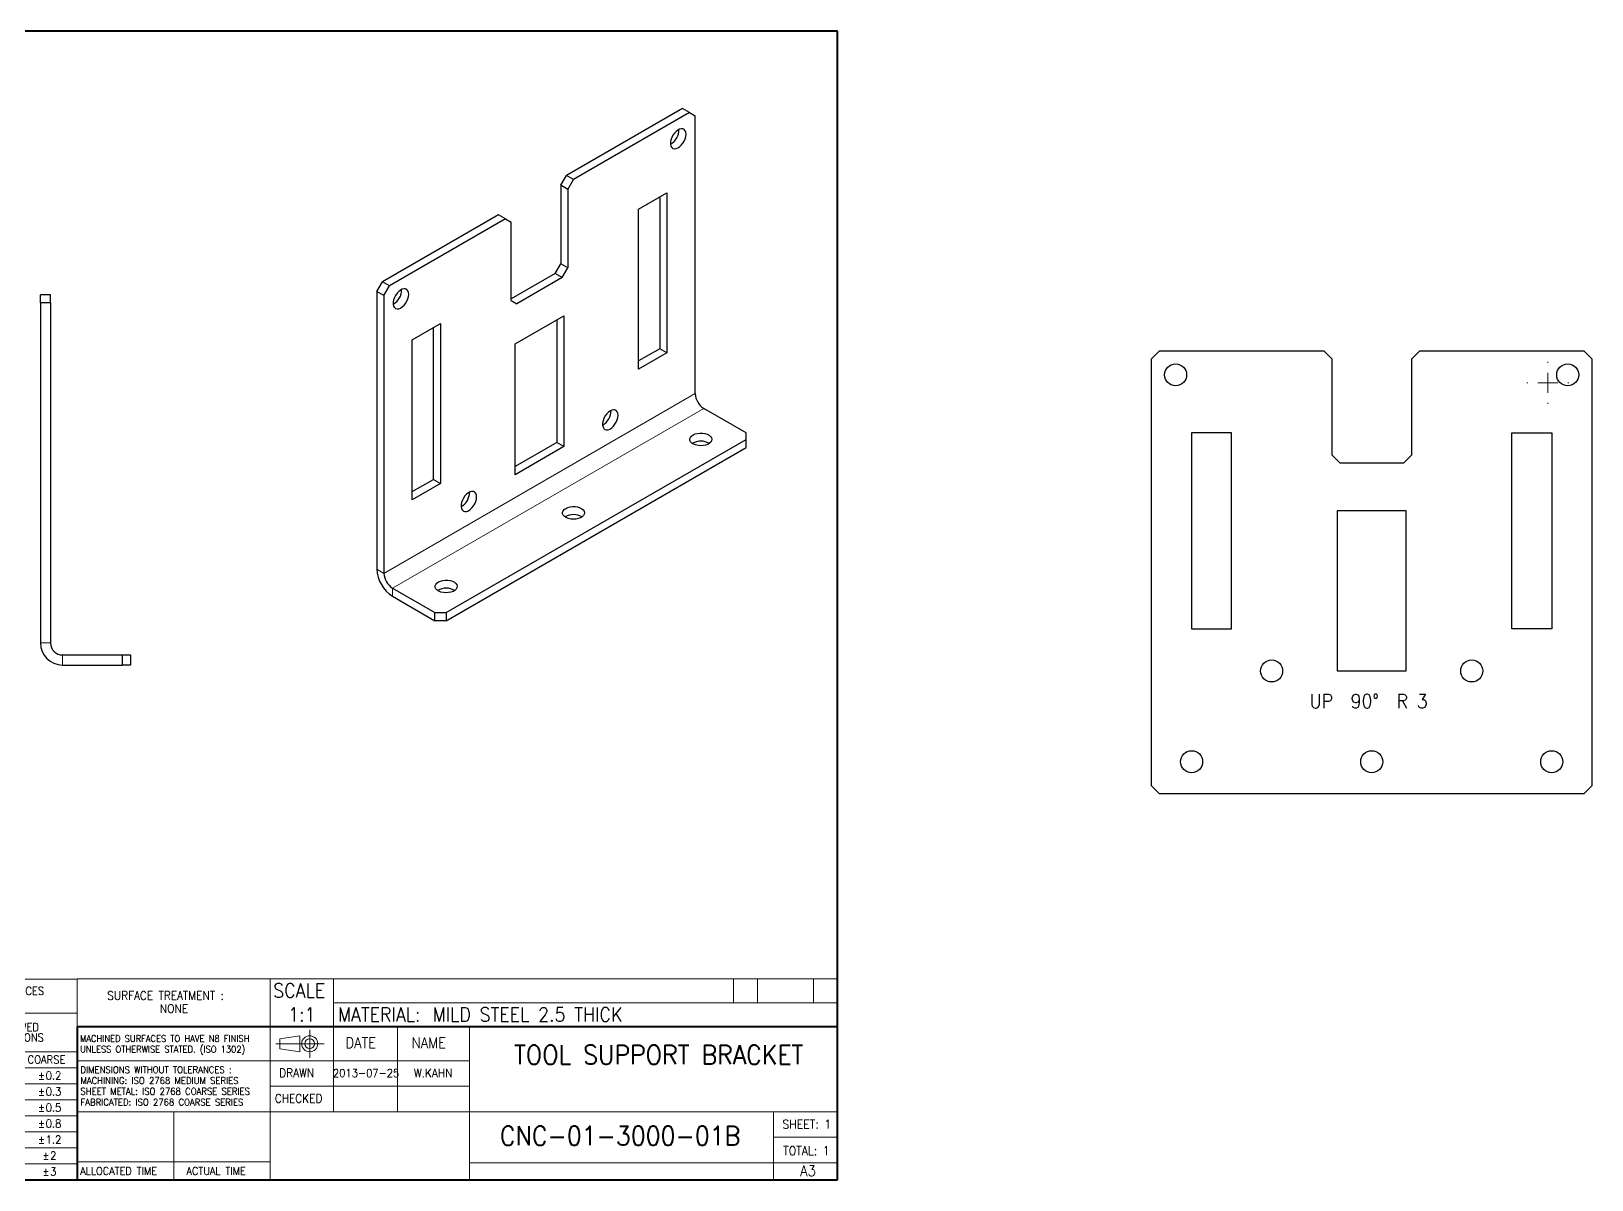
# Model space of a CAD drawing. Header units: millimetres. Extents: x 15 to 603, y 5 to 292.
# Drawn here: x 213.5 to 603.5, y 5 to 292 of the extents above; entities that cross this region are included whole.
import ezdxf

# ---------------------------------------------------------------- set-up
doc = ezdxf.new("R2010")
doc.units = ezdxf.units.MM
doc.linetypes.add('CENTERX2', pattern=[100, 64, -12, 12, -12])
doc.layers.get('0').update_dxf_attribs({"true_color": 0xffffff})
doc.styles.add('textstyle18', font='standard')
doc.styles.add('textstyle19', font='standard')
doc.styles.add('textstyle20', font='standard')
doc.styles.add('textstyle21', font='standard')
doc.styles.add('textstyle22', font='standard')
doc.styles.add('textstyle23', font='standard')
doc.styles.add('textstyle24', font='standard')
doc.styles.add('textstyle25', font='standard')
doc.styles.add('textstyle26', font='standard')
doc.styles.add('textstyle27', font='standard')
doc.styles.add('textstyle28', font='standard')
doc.styles.add('textstyle29', font='standard')
doc.styles.add('textstyle30', font='standard')
doc.styles.add('textstyle31', font='standard')
doc.styles.add('textstyle32', font='standard')
doc.styles.add('textstyle33', font='standard')
doc.styles.add('textstyle34', font='standard')
doc.styles.add('textstyle35', font='standard')
doc.styles.add('textstyle36', font='standard')
doc.styles.add('textstyle37', font='standard')
doc.styles.add('textstyle38', font='standard')
doc.styles.add('textstyle39', font='standard')
doc.styles.add('textstyle40', font='standard')
doc.styles.add('textstyle41', font='standard')
doc.styles.add('textstyle42', font='standard')
doc.styles.add('textstyle43', font='standard')
doc.styles.add('textstyle44', font='standard')
doc.styles.add('textstyle45', font='standard')
doc.styles.add('textstyle46', font='standard')
doc.styles.add('textstyle47', font='standard')
doc.styles.add('textstyle48', font='standard')
doc.styles.add('textstyle49', font='standard')
doc.styles.add('textstyle50', font='standard')
doc.styles.add('textstyle51', font='standard')
doc.styles.add('textstyle52', font='standard')
doc.styles.add('textstyle53', font='standard')
doc.styles.add('textstyle54', font='standard')
doc.styles.add('textstyle55', font='standard')
doc.styles.add('textstyle56', font='standard')
doc.styles.add('textstyle57', font='standard')
doc.styles.add('textstyle58', font='standard')
doc.styles.add('textstyle59', font='standard')
doc.styles.add('textstyle60', font='standard')
doc.styles.add('textstyle61', font='standard')
doc.styles.add('textstyle62', font='standard')
doc.styles.add('textstyle63', font='standard')
doc.styles.add('textstyle64', font='standard')
doc.styles.add('textstyle65', font='standard')
doc.styles.add('textstyle66', font='standard')
doc.styles.add('textstyle75', font='standard')
doc.styles.add('textstyle76', font='standard')
doc.styles.add('textstyle77', font='standard')
doc.styles.add('textstyle78', font='standard')
doc.styles.add('textstyle79', font='standard')
doc.styles.add('textstyle80', font='standard')
doc.styles.add('textstyle81', font='standard')
doc.styles.add('textstyle82', font='standard')
doc.styles.add('textstyle83', font='standard')
doc.styles.add('textstyle84', font='standard')
doc.styles.add('textstyle85', font='standard')
doc.styles.add('textstyle86', font='standard')
doc.styles.add('textstyle87', font='standard')
doc.styles.add('textstyle88', font='standard')
doc.styles.add('textstyle89', font='standard')
doc.styles.add('textstyle90', font='standard')
doc.styles.add('textstyle91', font='standard')
doc.styles.add('textstyle92', font='standard')
doc.styles.add('textstyle93', font='standard')
doc.styles.add('textstyle94', font='standard')

# ---------------------------------------------------------------- blocks, each defined once
blk = doc.blocks.new('SW_NOTE_0')
at = {"color": 0, "linetype": 'Continuous', "lineweight": 0, "char_height": 1.7, "attachment_point": 1}
for s, insert, style in [('DIMENSIONS WITHOUT TOLERANCES :', (0, 2.19), 'textstyle18'), ('SHEET METAL: ISO 2768 COARSE SERIES', (0, -3.21), 'textstyle20'), ('MACHINING: ISO 2768 MEDIUM SERIES', (0, -0.51), 'textstyle19'), ('FABRICATED: ISO 2768 COARSE SERIES', (0, -5.91), 'textstyle21')]:
    blk.add_mtext(s, dxfattribs=dict(at, insert=insert, style=style))
blk = doc.blocks.new('SW_NOTE_1')
at = {"color": 0, "linetype": 'Continuous', "lineweight": 0, "char_height": 1.67, "attachment_point": 1}
for s, insert, style in [('MACHINED SURFACES TO HAVE N8 FINISH', (0, 2.15), 'textstyle22'), ('UNLESS OTHERWISE STATED. (ISO 1302)', (0, -0.52), 'textstyle23')]:
    blk.add_mtext(s, dxfattribs=dict(at, insert=insert, style=style))
blk = doc.blocks.new('SW_TABLEANNOTATION_0')
at = {"color": 0, "linetype": 'Continuous', "lineweight": 0}
for p, q in [((0, 0), (0, -50.13)), ((56, 0), (0, 0)), ((56, -50.13), (56, 0)), ((0, -8.5), (56, -8.5)), ((28, -8.5), (28, -50.13)), ((0, -18.12), (56, -18.12)), ((42, -18.12), (42, -50.13)), ((0, -22.13), (56, -22.13)), ((0, -26.13), (56, -26.13)), ((0, -30.13), (56, -30.13)), ((0, -34.12), (56, -34.12)), ((0, -38.13), (56, -38.13)), ((0, -42.13), (56, -42.13)), ((0, -46.13), (56, -46.13)), ((0, -50.13), (56, -50.13))]:
    blk.add_line(p, q, dxfattribs=at)
at = {"color": 0, "linetype": 'Continuous', "lineweight": 0, "char_height": 2, "attachment_point": 1}
for s, insert, style in [('DIMENSIONS WITHOUT TOLERANCES', (5.31, -1.92), 'textstyle24'), ('INDICATION TO ISO 2768', (12.42, -4.51), 'textstyle25'), ('NOMINAL', (7.74, -10.99), 'textstyle26'), ('ALLOWED', (35.64, -10.99), 'textstyle28'), ('DIMENSIONS', (6.01, -13.57), 'textstyle27'), ('VARIATIONS', (34.3, -13.57), 'textstyle29'), ('MEDIUM', (29.67, -19.09), 'textstyle30'), ('COARSE', (43.58, -19.09), 'textstyle31'), ('0.5 TO 3', (0.5, -23.09), 'textstyle32'), ('%%p', (32.2, -23.09), 'textstyle33'), ('0.1', (34.11, -23.09), 'textstyle34'), ('%%p', (46.2, -23.09), 'textstyle35'), ('0.2', (48.11, -23.09), 'textstyle36'), ('OVER 3 TO 6', (0.5, -27.09), 'textstyle37'), ('0.1', (34.11, -27.09), 'textstyle39'), ('0.3', (48.11, -27.09), 'textstyle41'), ('OVER 6 TO 30', (0.5, -31.09), 'textstyle42'), ('%%p', (32.2, -27.09), 'textstyle38'), ('0.2', (34.11, -31.09), 'textstyle44'), ('%%p', (46.2, -27.09), 'textstyle40'), ('0.5', (48.11, -31.09), 'textstyle46'), ('OVER 30 TO 120', (0.5, -35.09), 'textstyle47'), ('%%p', (32.2, -31.09), 'textstyle43'), ('0.3', (34.11, -35.09), 'textstyle49'), ('%%p', (46.2, -31.09), 'textstyle45'), ('0.8', (48.11, -35.09), 'textstyle51'), ('%%p', (32.2, -35.09), 'textstyle48'), ('%%p', (46.2, -35.09), 'textstyle50'), ('OVER 120 TO 400', (0.5, -39.09), 'textstyle52'), ('%%p', (32.2, -39.09), 'textstyle53'), ('0.5', (34.11, -39.09), 'textstyle54'), ('%%p', (46.2, -39.09), 'textstyle55'), ('1.2', (48.11, -39.09), 'textstyle56'), ('OVER 400 TO 1000', (0.5, -43.09), 'textstyle57'), ('%%p', (32.2, -43.09), 'textstyle58'), ('0.8', (34.11, -43.09), 'textstyle59'), ('%%p', (47.31, -43.09), 'textstyle60'), ('2', (49.21, -43.09), 'textstyle61'), ('OVER 1000 TO 2000', (0.5, -47.09), 'textstyle62'), ('%%p', (32.2, -47.09), 'textstyle63'), ('1.2', (34.11, -47.09), 'textstyle64'), ('%%p', (47.31, -47.09), 'textstyle65'), ('3', (49.21, -47.09), 'textstyle66')]:
    blk.add_mtext(s, dxfattribs=dict(at, insert=insert, style=style))
blk = doc.blocks.new('SW_CENTERMARKSYMBOL_0')
at = {"color": 0, "linetype": 'Continuous', "lineweight": 0}
for p, q in [((0, 5), (0, 5.25)), ((-5, 0), (-5.25, 0)), ((0, 0), (-2.5, 0)), ((0, 0), (0, 2.5)), ((0, 0), (2.5, 0)), ((0, 0), (0, -2.5)), ((5, 0), (5.25, 0)), ((0, -5), (0, -5.25))]:
    blk.add_line(p, q, dxfattribs=at)

msp = doc.modelspace()

# ---------------------------------------------------------------- linework, layer by layer
at = {"color": 7, "linetype": 'Continuous', "lineweight": 40, "true_color": 0xffffff}
for p, q in [((415, 292), (15, 292)), ((415, 5), (415, 292)), ((415, 43.25), (225, 43.25)), ((225, 43.25), (225, 5)), ((15, 5), (415, 5))]:
    msp.add_line(p, q, dxfattribs=at)
at = {"color": 7, "linetype": 'Continuous', "lineweight": 30, "true_color": 0xffffff}
for p, q in [((376.238, 272.681), (347.246, 255.945)), ((378.005, 271.66), (349.014, 254.924)), ((378.005, 271.66), (376.238, 272.681)), ((378.005, 271.66), (379.42, 270.844)), ((379.42, 201.438), (379.42, 270.844)), ((345.832, 253.495), (347.246, 255.945)), ((347.6, 252.475), (345.832, 253.495)), ((345.832, 253.495), (345.832, 233.898)), ((349.014, 254.924), (347.246, 255.945)), ((347.6, 252.475), (349.014, 254.924)), ((347.6, 252.475), (347.6, 232.878)), ((365.277, 247.574), (372.349, 251.656)), ((370.581, 250.635), (370.581, 212.666)), ((372.349, 251.656), (372.349, 211.645)), ((330.276, 246.148), (301.284, 229.411)), ((332.043, 245.127), (330.276, 246.148)), ((365.277, 207.563), (365.277, 247.574)), ((332.043, 245.127), (303.052, 228.391)), ((332.043, 245.127), (333.458, 244.311)), ((333.458, 224.714), (333.458, 244.311)), ((344.418, 231.449), (333.458, 225.122)), ((346.186, 230.428), (334.872, 223.897)), ((344.418, 231.449), (345.832, 233.898)), ((346.186, 230.428), (344.418, 231.449)), ((347.6, 232.878), (345.832, 233.898)), ((346.186, 230.428), (347.6, 232.878)), ((299.87, 226.962), (301.284, 229.411)), ((301.638, 225.941), (299.87, 226.962)), ((299.87, 226.962), (299.87, 157.556)), ((303.052, 228.391), (301.284, 229.411)), ((301.638, 225.941), (303.052, 228.391)), ((218.322, 226.132), (215.822, 226.132)), ((215.822, 224.132), (215.822, 226.132)), ((218.322, 224.132), (215.822, 224.132)), ((215.822, 224.132), (215.822, 139.132)), ((218.322, 224.132), (218.322, 226.132)), ((218.322, 224.132), (218.322, 139.132)), ((301.638, 225.941), (301.638, 156.535)), ((333.458, 224.714), (334.872, 223.897)), ((308.709, 214.917), (315.78, 218.999)), ((315.78, 218.999), (315.78, 178.989)), ((334.448, 213.853), (346.61, 220.875)), ((344.842, 219.854), (344.842, 189.233)), ((346.61, 220.875), (346.61, 188.213)), ((308.709, 174.907), (308.709, 214.917)), ((314.012, 180.009), (314.012, 217.979)), ((334.448, 181.192), (334.448, 213.853)), ((370.581, 212.666), (365.277, 209.604)), ((372.349, 211.645), (365.277, 207.563)), ((372.349, 211.645), (370.581, 212.666)), ((495.463, 212.135), (493.463, 210.135)), ((495.463, 212.135), (536.463, 212.135)), ((538.463, 210.135), (536.463, 212.135)), ((560.463, 212.135), (558.463, 210.135)), ((560.463, 212.135), (601.463, 212.135)), ((603.463, 210.135), (601.463, 212.135)), ((493.463, 103.459), (493.463, 210.135)), ((538.463, 210.135), (538.463, 186.135)), ((558.463, 186.135), (558.463, 210.135)), ((603.463, 210.135), (603.463, 103.459)), ((392.148, 191.641), (381.541, 197.764)), ((392.148, 190.008), (392.148, 191.641)), ((513.463, 191.635), (503.463, 191.635)), ((503.463, 191.635), (503.463, 142.635)), ((513.463, 142.635), (513.463, 191.635)), ((583.463, 142.635), (583.463, 191.635)), ((583.463, 191.635), (593.463, 191.635)), ((593.463, 191.635), (593.463, 142.635)), ((317.194, 146.738), (392.148, 190.008)), ((317.194, 144.697), (392.148, 187.966)), ((344.842, 189.233), (334.448, 183.233)), ((346.61, 188.213), (334.448, 181.192)), ((346.61, 188.213), (344.842, 189.233)), ((392.148, 187.966), (392.148, 190.008)), ((540.463, 184.135), (538.463, 186.135)), ((540.463, 184.135), (556.463, 184.135)), ((558.463, 186.135), (556.463, 184.135)), ((308.709, 176.948), (314.012, 180.009)), ((314.012, 180.009), (315.78, 178.989)), ((315.78, 178.989), (308.709, 174.907)), ((557.063, 172.135), (539.863, 172.135)), ((539.863, 172.135), (539.863, 132.135)), ((557.063, 132.135), (557.063, 172.135)), ((303.759, 152.861), (314.366, 146.738)), ((303.759, 150.82), (314.366, 144.697)), ((314.366, 146.738), (317.194, 146.738)), ((314.366, 144.697), (314.366, 146.738)), ((317.194, 144.697), (314.366, 144.697)), ((317.194, 146.738), (317.194, 144.697)), ((503.463, 142.635), (513.463, 142.635)), ((593.463, 142.635), (583.463, 142.635)), ((221.322, 136.132), (236.322, 136.132)), ((221.322, 133.632), (236.322, 133.632)), ((236.322, 133.632), (236.322, 136.132)), ((236.322, 136.132), (238.322, 136.132)), ((238.322, 133.632), (236.322, 133.632)), ((238.322, 136.132), (238.322, 133.632)), ((539.863, 132.135), (557.063, 132.135)), ((493.463, 103.459), (495.463, 101.459)), ((601.463, 101.459), (495.463, 101.459)), ((601.463, 101.459), (603.463, 103.459))]:
    msp.add_line(p, q, dxfattribs=at)
at = {"color": 8, "linetype": 'Continuous', "lineweight": 0, "true_color": 0x808080}
for p, q in [((379.42, 201.438), (301.638, 156.535)), ((303.759, 152.861), (381.541, 197.764)), ((301.638, 156.535), (299.87, 157.556)), ((303.759, 152.861), (303.759, 150.82)), ((218.322, 139.132), (215.822, 139.132)), ((221.322, 136.132), (221.322, 133.632))]:
    msp.add_line(p, q, dxfattribs=at)
at = {"color": 7, "linetype": 'Continuous', "lineweight": 0, "true_color": 0xffffff}
for p, q in [((273.2, 55.25), (225, 55.25)), ((225, 55.25), (225, 43.25)), ((273.2, 43.25), (273.2, 55.25)), ((273.2, 55.25), (322, 55.25)), ((289, 55.25), (289, 43.25)), ((322, 55.25), (415, 55.25)), ((389, 55.25), (389, 49.25)), ((395, 55.25), (395, 49.25)), ((409, 55.25), (409, 49.25)), ((289, 49.25), (415, 49.25)), ((225, 43.25), (225, 5)), ((273.2, 43.25), (273.2, 5)), ((289, 43.25), (289, 22)), ((305, 22), (305, 43.25)), ((323, 5), (323, 43.25)), ((275.58, 40.251), (280.58, 41.001)), ((275.58, 40.251), (275.58, 37.751)), ((280.58, 41.001), (280.58, 37.001)), ((275.58, 37.751), (280.58, 37.001)), ((273.2, 34.75), (225, 34.75)), ((323, 34.75), (273.2, 34.75)), ((323, 28.375), (273.2, 28.375)), ((273.2, 22), (225, 22)), ((249.1, 22), (249.1, 5)), ((323, 22), (273.2, 22)), ((415, 22), (323, 22)), ((399, 5), (399, 22)), ((399, 15.625), (415, 15.625)), ((225, 9.5), (273.2, 9.5)), ((415, 9.25), (323, 9.25))]:
    msp.add_line(p, q, dxfattribs=at)
at = {"color": 7, "linetype": 'CENTERX2', "lineweight": 0, "true_color": 0xffffff}
for p, q in [((274.655, 39), (286.664, 39)), ((283.08, 35.5), (283.08, 42.5))]:
    msp.add_line(p, q, dxfattribs=at)
at = {"color": 7, "linetype": 'Continuous', "lineweight": 30, "true_color": 0xffffff}
for points in [[(377.122, 266.251), (377.069, 266.739), (376.915, 267.139), (376.667, 267.432), (376.338, 267.6), (375.947, 267.635), (375.515, 267.535), (375.064, 267.305), (374.619, 266.958), (374.205, 266.512), (373.843, 265.991), (373.552, 265.424), (373.35, 264.842), (373.246, 264.274), (373.246, 263.753), (373.35, 263.306), (373.552, 262.957), (373.843, 262.725), (374.205, 262.622), (374.619, 262.655), (375.064, 262.821), (375.515, 263.112), (375.947, 263.511), (376.338, 263.998), (376.667, 264.545), (376.915, 265.124), (377.069, 265.703), (377.122, 266.251)], [(307.825, 226.247), (307.773, 226.735), (307.618, 227.135), (307.37, 227.428), (307.042, 227.596), (306.651, 227.631), (306.218, 227.531), (305.767, 227.301), (305.323, 226.954), (304.908, 226.508), (304.546, 225.987), (304.256, 225.42), (304.053, 224.838), (303.949, 224.27), (303.949, 223.749), (304.053, 223.302), (304.256, 222.953), (304.546, 222.721), (304.908, 222.618), (305.323, 222.651), (305.767, 222.817), (306.218, 223.108), (306.651, 223.507), (307.042, 223.994), (307.37, 224.541), (307.618, 225.12), (307.773, 225.699), (307.825, 226.247)], [(360.151, 196.03), (360.099, 196.518), (359.944, 196.918), (359.696, 197.211), (359.368, 197.379), (358.977, 197.414), (358.544, 197.314), (358.093, 197.084), (357.649, 196.737), (357.234, 196.291), (356.872, 195.77), (356.582, 195.204), (356.379, 194.621), (356.275, 194.053), (356.275, 193.532), (356.379, 193.085), (356.582, 192.736), (356.872, 192.504), (357.234, 192.402), (357.649, 192.434), (358.093, 192.601), (358.544, 192.891), (358.977, 193.29), (359.368, 193.777), (359.696, 194.324), (359.944, 194.903), (360.099, 195.482), (360.151, 196.03)], [(378.889, 191.13), (379.39, 191.359), (379.969, 191.515), (380.594, 191.589), (381.232, 191.579), (381.849, 191.483), (382.411, 191.308), (382.888, 191.063), (383.254, 190.761), (383.49, 190.419), (383.583, 190.054), (383.527, 189.687), (383.326, 189.337), (382.991, 189.023), (382.539, 188.762), (381.996, 188.569), (381.39, 188.453), (380.754, 188.421), (380.122, 188.474), (379.529, 188.61), (379.006, 188.822), (378.581, 189.097), (378.278, 189.422), (378.113, 189.778), (378.094, 190.146), (378.223, 190.507), (378.493, 190.841), (378.889, 191.13)], [(324.796, 175.62), (324.743, 176.107), (324.589, 176.508), (324.341, 176.801), (324.012, 176.969), (323.621, 177.004), (323.189, 176.904), (322.738, 176.674), (322.293, 176.327), (321.879, 175.881), (321.517, 175.36), (321.226, 174.793), (321.024, 174.21), (320.92, 173.643), (320.92, 173.122), (321.024, 172.674), (321.226, 172.326), (321.517, 172.094), (321.879, 171.991), (322.293, 172.024), (322.738, 172.19), (323.189, 172.481), (323.621, 172.88), (324.012, 173.366), (324.341, 173.914), (324.589, 174.493), (324.743, 175.072), (324.796, 175.62)], [(347.07, 172.761), (347.57, 172.99), (348.149, 173.146), (348.774, 173.22), (349.413, 173.209), (350.029, 173.114), (350.591, 172.939), (351.068, 172.694), (351.435, 172.392), (351.67, 172.049), (351.763, 171.685), (351.707, 171.318), (351.506, 170.968), (351.171, 170.654), (350.72, 170.393), (350.176, 170.2), (349.57, 170.084), (348.934, 170.052), (348.302, 170.105), (347.709, 170.241), (347.186, 170.453), (346.761, 170.728), (346.458, 171.052), (346.293, 171.408), (346.275, 171.777), (346.404, 172.138), (346.673, 172.472), (347.07, 172.761)], [(315.25, 154.392), (315.751, 154.621), (316.329, 154.776), (316.955, 154.851), (317.593, 154.84), (318.21, 154.745), (318.772, 154.57), (319.249, 154.325), (319.615, 154.023), (319.851, 153.68), (319.943, 153.316), (319.887, 152.948), (319.687, 152.598), (319.351, 152.285), (318.9, 152.024), (318.356, 151.831), (317.75, 151.715), (317.114, 151.682), (316.482, 151.736), (315.889, 151.872), (315.366, 152.083), (314.942, 152.359), (314.639, 152.683), (314.473, 153.039), (314.455, 153.408), (314.584, 153.769), (314.854, 154.103), (315.25, 154.392)]]:
    msp.add_lwpolyline(points, dxfattribs=at)
for centre in [(499.463, 206.135), (597.463, 206.135), (523.463, 132.135), (573.463, 132.135), (503.463, 109.459), (548.463, 109.459), (593.463, 109.459)]:
    msp.add_circle(centre, 2.75, dxfattribs=at)
at = {"color": 7, "linetype": 'Continuous', "lineweight": 0, "true_color": 0xffffff}
for radius in [2, 1.25]:
    msp.add_circle((283.08, 39.001), radius, dxfattribs=at)
at = {"color": 7, "linetype": 'Continuous', "lineweight": 30, "true_color": 0xffffff}
for centre, radius, start, end in [((371.249, 267.396), 4.098, 299.06959, 0.93579), ((301.952, 227.392), 4.098, 299.06959, 0.93579), ((384.025, 201.647), 4.61, 182.60548, 237.39452), ((354.278, 197.175), 4.098, 299.06959, 0.93579), ((380.834, 185.537), 4.042, 58.59218, 121.40782), ((318.923, 176.765), 4.098, 299.06959, 0.93579), ((349.014, 167.168), 4.042, 58.59218, 121.40782), ((308.278, 157.92), 8.416, 182.4763, 237.5237), ((306.244, 156.745), 4.61, 182.60548, 237.39452), ((317.194, 148.799), 4.042, 58.59218, 121.40782), ((221.322, 139.132), 5.5, 180, 270), ((221.322, 139.132), 3, 180, 270)]:
    msp.add_arc(centre, radius, start, end, dxfattribs=at)

# ---------------------------------------------------------------- block references
at = {"color": 7, "linetype": 'Continuous', "lineweight": 0, "true_color": 0xffffff}
for name, p in [('SW_CENTERMARKSYMBOL_0', (592.463, 204.135)), ('SW_TABLEANNOTATION_0', (169, 55.125)), ('SW_NOTE_1', (225.694, 38.967)), ('SW_NOTE_0', (225.8, 31.151))]:
    msp.add_blockref(name, p, dxfattribs=at)

# ---------------------------------------------------------------- texts
for s, insert, char_height, attachment_point, style in [('UP  90°  R 3', (547.695, 126.343), 3.5, 2, 'textstyle94'), ('SURFACE TREATMENT :', (232.49, 52.102), 2.11667, 1, 'textstyle93'), ('SCALE', (273.965, 54.021), 3.5, 1, 'textstyle79'), ('NONE', (249.163, 48.826), 2.1167, 2, 'textstyle90'), ('1:1', (281.125, 48.044), 3.5, 2, 'textstyle87'), ('MATERIAL:', (290.118, 48.056), 3.5, 1, 'textstyle92'), ('MILD STEEL 2.5 THICK', (313.784, 48.048), 3.5, 1, 'textstyle86'), ('DATE', (292.024, 40.568), 2.6458, 1, 'textstyle75'), ('NAME', (308.538, 40.546), 2.6458, 1, 'textstyle76'), ('TOOL SUPPORT BRACKET', (370.284, 38.613), 4.7625, 2, 'textstyle81'), ('DRAWN', (275.456, 32.779), 2.1167, 1, 'textstyle77'), ('2013-07-25', (297.17, 32.669), 2, 2, 'textstyle82'), ('W.KAHN', (313.914, 32.761), 2.1167, 2, 'textstyle85'), ('CHECKED', (274.363, 26.373), 2.1167, 1, 'textstyle78'), ('SHEET: 1', (407.28, 19.981), 2.2, 2, 'textstyle83'), ('CNC-01-3000-01B', (360.637, 18.383), 4.7625, 2, 'textstyle80'), ('TOTAL: 1', (407.198, 13.37), 2.2, 2, 'textstyle91'), ('ALLOCATED TIME', (225.739, 8.178), 1.95, 1, 'textstyle88'), ('ACTUAL TIME', (252.275, 8.186), 1.95, 1, 'textstyle89'), ('A3', (407.62, 8.588), 2.6458, 2, 'textstyle84')]:
    msp.add_mtext(s, dxfattribs=dict(at, insert=insert, char_height=char_height, attachment_point=attachment_point, style=style))

doc.saveas('drawing.dxf')
